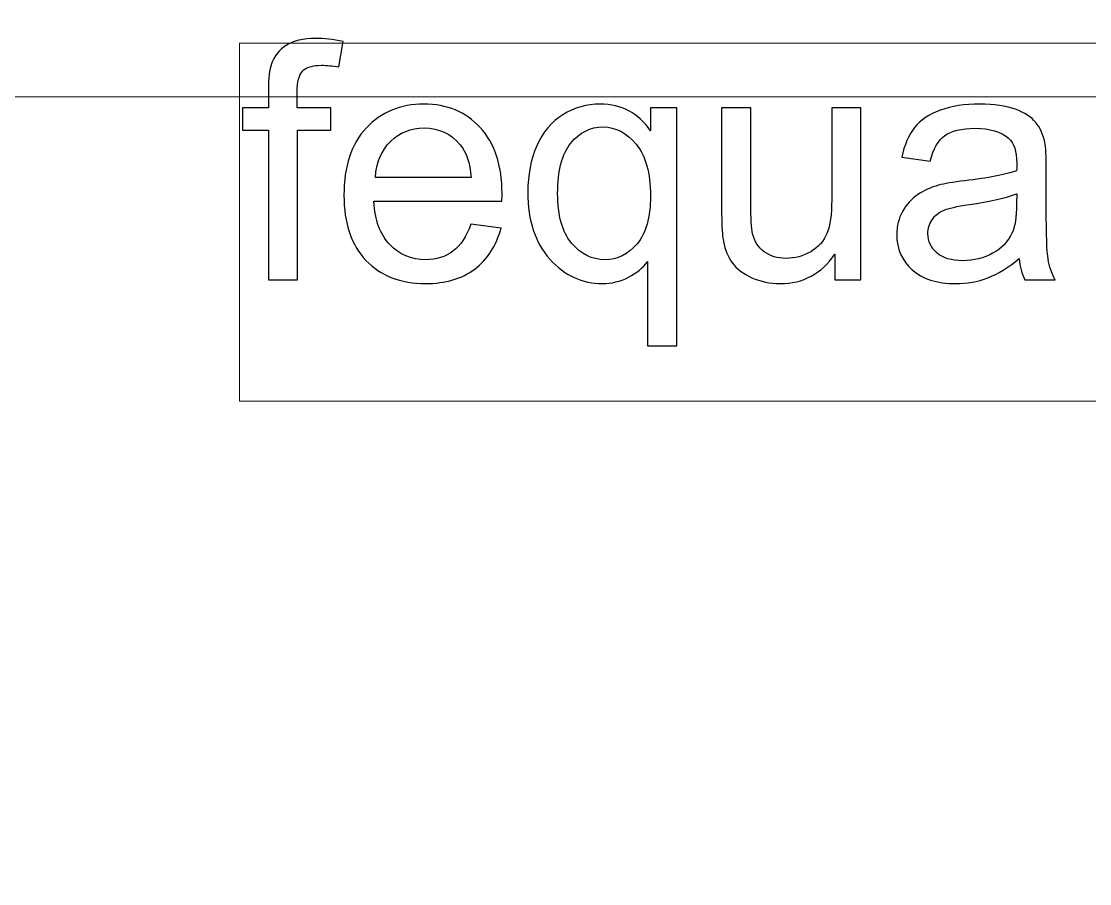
# Model space of a CAD drawing. Header units: centimetres. Extents: x -29.7 to 21.6, y -14.4 to 13.7.
# Drawn here: x -5.247 to -4.154, y 10.213 to 11.094 of the extents above; entities that cross this region are included whole.
import ezdxf

# ---------------------------------------------------------------- set-up
doc = ezdxf.new("R2010")
doc.units = ezdxf.units.CM
doc.header["$MEASUREMENT"] = 0
doc.layers.add('Layer 1', color=7, linetype='Continuous')

msp = doc.modelspace()

# ---------------------------------------------------------------- linework, layer by layer
at = {"layer": 'Layer 1', "color": 1, "lineweight": 9}
for points, knots in [([(-9.06641, 9.70732), (-9.06641, 9.70732), (-9.06641, 13.6953), (-9.06641, 13.6953), (-9.06641, 13.6953), (-9.06641, 13.6953), (0.90354, 13.6953), (0.90354, 13.6953), (0.90354, 13.6953), (0.90354, 13.6953), (0.90354, 9.70732), (0.90354, 9.70732)], [0, 0, 0, 0, 0.25, 0.25, 0.25, 0.25, 0.5, 0.5, 0.5, 0.5, 1, 1, 1, 1]), ([(-1.62536, 11.01684), (-1.62536, 11.01684), (-6.10101, 11.01684), (-6.10101, 11.01684), (-6.10101, 11.01684), (-6.10101, 11.01684), (-6.10101, 11.64086), (-6.10101, 11.64086), (-6.10101, 11.64086), (-6.10101, 11.64086), (-1.62536, 11.64086), (-1.62536, 11.64086), (-1.62536, 11.64086), (-1.62536, 11.64086), (-1.62536, 11.01684), (-1.62536, 11.01684)], [0, 0, 0, 0, 0.2, 0.2, 0.2, 0.2, 0.4, 0.4, 0.4, 0.4, 0.6, 0.6, 0.6, 0.6, 1, 1, 1, 1]), ([(-1.62536, 11.01684), (-1.62536, 11.01684), (-6.10101, 11.01684), (-6.10101, 11.01684), (-6.10101, 11.01684), (-6.10101, 11.01684), (-6.10101, 11.64086), (-6.10101, 11.64086), (-6.10101, 11.64086), (-6.10101, 11.64086), (-1.62536, 11.64086), (-1.62536, 11.64086), (-1.62536, 11.64086), (-1.62536, 11.64086), (-1.62536, 11.01684), (-1.62536, 11.01684)], [0, 0, 0, 0, 0.2, 0.2, 0.2, 0.2, 0.4, 0.4, 0.4, 0.4, 0.6, 0.6, 0.6, 0.6, 1, 1, 1, 1]), ([(-4.99402, 10.82982), (-4.99402, 10.82982), (-4.99402, 10.9827), (-4.99402, 10.9827), (-4.99402, 10.9827), (-4.99402, 10.9827), (-5.02046, 10.9827), (-5.02046, 10.9827), (-5.02046, 10.9827), (-5.02046, 10.9827), (-5.02046, 11.00575), (-5.02046, 11.00575), (-5.02046, 11.00575), (-5.02046, 11.00575), (-4.99402, 11.00575), (-4.99402, 11.00575), (-4.99402, 11.00575), (-4.99402, 11.00575), (-4.99402, 11.02439), (-4.99402, 11.02439), (-4.99402, 11.02439), (-4.99402, 11.0362), (-4.993, 11.04496), (-4.99091, 11.05067), (-4.99091, 11.05067), (-4.98803, 11.05835), (-4.98306, 11.06462), (-4.97583, 11.06942), (-4.97583, 11.06942), (-4.96865, 11.07422), (-4.95854, 11.0766), (-4.94554, 11.0766), (-4.94554, 11.0766), (-4.93713, 11.0766), (-4.92786, 11.07558), (-4.91769, 11.0736), (-4.91769, 11.0736), (-4.91769, 11.0736), (-4.92215, 11.0475), (-4.92215, 11.0475), (-4.92215, 11.0475), (-4.92837, 11.04858), (-4.93419, 11.04914), (-4.93973, 11.04914), (-4.93973, 11.04914), (-4.94876, 11.04914), (-4.95515, 11.04722), (-4.95893, 11.04338), (-4.95893, 11.04338), (-4.96266, 11.03954), (-4.96453, 11.03236), (-4.96453, 11.02185), (-4.96453, 11.02185), (-4.96453, 11.02185), (-4.96453, 11.00575), (-4.96453, 11.00575), (-4.96453, 11.00575), (-4.96453, 11.00575), (-4.93029, 11.00575), (-4.93029, 11.00575), (-4.93029, 11.00575), (-4.93029, 11.00575), (-4.93029, 10.9827), (-4.93029, 10.9827), (-4.93029, 10.9827), (-4.93029, 10.9827), (-4.96419, 10.9827), (-4.96419, 10.9827), (-4.96419, 10.9827), (-4.96419, 10.9827), (-4.96419, 10.82982), (-4.96419, 10.82982), (-4.96419, 10.82982), (-4.96419, 10.82982), (-4.99402, 10.82982), (-4.99402, 10.82982)], [0, 0, 0, 0, 0.05, 0.05, 0.05, 0.05, 0.1, 0.1, 0.1, 0.1, 0.15, 0.15, 0.15, 0.15, 0.2, 0.2, 0.2, 0.2, 0.25, 0.25, 0.25, 0.25, 0.3, 0.3, 0.3, 0.3, 0.35, 0.35, 0.35, 0.35, 0.4, 0.4, 0.4, 0.4, 0.45, 0.45, 0.45, 0.45, 0.5, 0.5, 0.5, 0.5, 0.55, 0.55, 0.55, 0.55, 0.6, 0.6, 0.6, 0.6, 0.65, 0.65, 0.65, 0.65, 0.7, 0.7, 0.7, 0.7, 0.75, 0.75, 0.75, 0.75, 0.8, 0.8, 0.8, 0.8, 0.85, 0.85, 0.85, 0.85, 0.9, 0.9, 0.9, 0.9, 1, 1, 1, 1]), ([(-3.042, 10.70609), (-3.042, 10.70609), (-5.0235, 10.70609), (-5.0235, 10.70609), (-5.0235, 10.70609), (-5.0235, 10.70609), (-5.0235, 11.07182), (-5.0235, 11.07182), (-5.0235, 11.07182), (-5.0235, 11.07182), (-3.042, 11.07182), (-3.042, 11.07182), (-3.042, 11.07182), (-3.042, 11.07182), (-3.042, 10.70609), (-3.042, 10.70609)], [0, 0, 0, 0, 0.2, 0.2, 0.2, 0.2, 0.4, 0.4, 0.4, 0.4, 0.6, 0.6, 0.6, 0.6, 1, 1, 1, 1]), ([(-3.042, 10.70609), (-3.042, 10.70609), (-5.0235, 10.70609), (-5.0235, 10.70609), (-5.0235, 10.70609), (-5.0235, 10.70609), (-5.0235, 11.07182), (-5.0235, 11.07182), (-5.0235, 11.07182), (-5.0235, 11.07182), (-3.042, 11.07182), (-3.042, 11.07182), (-3.042, 11.07182), (-3.042, 11.07182), (-3.042, 10.70609), (-3.042, 10.70609)], [0, 0, 0, 0, 0.2, 0.2, 0.2, 0.2, 0.4, 0.4, 0.4, 0.4, 0.6, 0.6, 0.6, 0.6, 1, 1, 1, 1]), ([(-4.78696, 10.88677), (-4.78696, 10.88677), (-4.75611, 10.8827), (-4.75611, 10.8827), (-4.75611, 10.8827), (-4.76091, 10.86479), (-4.7699, 10.85084), (-4.783, 10.84095), (-4.783, 10.84095), (-4.79611, 10.83106), (-4.81283, 10.82609), (-4.83323, 10.82609), (-4.83323, 10.82609), (-4.85888, 10.82609), (-4.87922, 10.834), (-4.89425, 10.84982), (-4.89425, 10.84982), (-4.90927, 10.86558), (-4.91679, 10.88779), (-4.91679, 10.91632), (-4.91679, 10.91632), (-4.91679, 10.94581), (-4.90922, 10.96875), (-4.89402, 10.98502), (-4.89402, 10.98502), (-4.87882, 11.00134), (-4.8591, 11.00948), (-4.83487, 11.00948), (-4.83487, 11.00948), (-4.81142, 11.00948), (-4.79227, 11.00151), (-4.77741, 10.98552), (-4.77741, 10.98552), (-4.76255, 10.96954), (-4.75509, 10.94705), (-4.75509, 10.91807), (-4.75509, 10.91807), (-4.75509, 10.91632), (-4.75515, 10.91366), (-4.75526, 10.91016), (-4.75526, 10.91016), (-4.75526, 10.91016), (-4.88628, 10.91016), (-4.88628, 10.91016), (-4.88628, 10.91016), (-4.88515, 10.89089), (-4.87973, 10.87609), (-4.8699, 10.86586), (-4.8699, 10.86586), (-4.86012, 10.85564), (-4.84786, 10.8505), (-4.83323, 10.8505), (-4.83323, 10.8505), (-4.82233, 10.8505), (-4.813, 10.85338), (-4.80532, 10.85914), (-4.80532, 10.85914), (-4.79758, 10.8649), (-4.79148, 10.87411), (-4.78696, 10.88677)], [0, 0, 0, 0, 0.0625, 0.0625, 0.0625, 0.0625, 0.125, 0.125, 0.125, 0.125, 0.1875, 0.1875, 0.1875, 0.1875, 0.25, 0.25, 0.25, 0.25, 0.3125, 0.3125, 0.3125, 0.3125, 0.375, 0.375, 0.375, 0.375, 0.4375, 0.4375, 0.4375, 0.4375, 0.5, 0.5, 0.5, 0.5, 0.5625, 0.5625, 0.5625, 0.5625, 0.625, 0.625, 0.625, 0.625, 0.6875, 0.6875, 0.6875, 0.6875, 0.75, 0.75, 0.75, 0.75, 0.8125, 0.8125, 0.8125, 0.8125, 0.875, 0.875, 0.875, 0.875, 1, 1, 1, 1]), ([(-4.60639, 10.76236), (-4.60639, 10.76236), (-4.60639, 10.84869), (-4.60639, 10.84869), (-4.60639, 10.84869), (-4.61103, 10.84219), (-4.61752, 10.83683), (-4.62583, 10.83253), (-4.62583, 10.83253), (-4.63413, 10.82824), (-4.643, 10.82609), (-4.65238, 10.82609), (-4.65238, 10.82609), (-4.67323, 10.82609), (-4.69114, 10.8344), (-4.70622, 10.85106), (-4.70622, 10.85106), (-4.72125, 10.86767), (-4.72877, 10.8905), (-4.72877, 10.91942), (-4.72877, 10.91942), (-4.72877, 10.93705), (-4.72572, 10.95287), (-4.71961, 10.96688), (-4.71961, 10.96688), (-4.71346, 10.98084), (-4.70459, 10.99146), (-4.69295, 10.99863), (-4.69295, 10.99863), (-4.68131, 11.00586), (-4.66854, 11.00948), (-4.65464, 11.00948), (-4.65464, 11.00948), (-4.63289, 11.00948), (-4.61583, 11.00038), (-4.60334, 10.98214), (-4.60334, 10.98214), (-4.60334, 10.98214), (-4.60334, 11.00575), (-4.60334, 11.00575), (-4.60334, 11.00575), (-4.60334, 11.00575), (-4.57656, 11.00575), (-4.57656, 11.00575), (-4.57656, 11.00575), (-4.57656, 11.00575), (-4.57656, 10.76236), (-4.57656, 10.76236), (-4.57656, 10.76236), (-4.57656, 10.76236), (-4.60639, 10.76236), (-4.60639, 10.76236)], [0, 0, 0, 0, 0.0714286, 0.0714286, 0.0714286, 0.0714286, 0.1428571, 0.1428571, 0.1428571, 0.1428571, 0.2142857, 0.2142857, 0.2142857, 0.2142857, 0.2857143, 0.2857143, 0.2857143, 0.2857143, 0.3571429, 0.3571429, 0.3571429, 0.3571429, 0.4285714, 0.4285714, 0.4285714, 0.4285714, 0.5, 0.5, 0.5, 0.5, 0.5714286, 0.5714286, 0.5714286, 0.5714286, 0.6428571, 0.6428571, 0.6428571, 0.6428571, 0.7142857, 0.7142857, 0.7142857, 0.7142857, 0.7857143, 0.7857143, 0.7857143, 0.7857143, 0.8571429, 0.8571429, 0.8571429, 0.8571429, 1, 1, 1, 1]), ([(-4.41498, 10.82982), (-4.41498, 10.82982), (-4.41498, 10.85598), (-4.41498, 10.85598), (-4.41498, 10.85598), (-4.42866, 10.83603), (-4.44719, 10.82609), (-4.47063, 10.82609), (-4.47063, 10.82609), (-4.48097, 10.82609), (-4.49063, 10.82807), (-4.49962, 10.83202), (-4.49962, 10.83202), (-4.5086, 10.83603), (-4.51526, 10.84101), (-4.51961, 10.84699), (-4.51961, 10.84699), (-4.52397, 10.85304), (-4.52702, 10.86038), (-4.52877, 10.86909), (-4.52877, 10.86909), (-4.52995, 10.87496), (-4.53058, 10.88423), (-4.53058, 10.89688), (-4.53058, 10.89688), (-4.53058, 10.89688), (-4.53058, 11.00575), (-4.53058, 11.00575), (-4.53058, 11.00575), (-4.53058, 11.00575), (-4.50075, 11.00575), (-4.50075, 11.00575), (-4.50075, 11.00575), (-4.50075, 11.00575), (-4.50075, 10.90841), (-4.50075, 10.90841), (-4.50075, 10.90841), (-4.50075, 10.89287), (-4.50012, 10.88236), (-4.49894, 10.87699), (-4.49894, 10.87699), (-4.49707, 10.86914), (-4.49312, 10.86304), (-4.48702, 10.85858), (-4.48702, 10.85858), (-4.48097, 10.85411), (-4.47351, 10.85185), (-4.46459, 10.85185), (-4.46459, 10.85185), (-4.45566, 10.85185), (-4.4473, 10.85411), (-4.4395, 10.85869), (-4.4395, 10.85869), (-4.43171, 10.86327), (-4.42617, 10.86954), (-4.42289, 10.87739), (-4.42289, 10.87739), (-4.41967, 10.88524), (-4.41803, 10.89671), (-4.41803, 10.91168), (-4.41803, 10.91168), (-4.41803, 10.91168), (-4.41803, 11.00575), (-4.41803, 11.00575), (-4.41803, 11.00575), (-4.41803, 11.00575), (-4.3882, 11.00575), (-4.3882, 11.00575), (-4.3882, 11.00575), (-4.3882, 11.00575), (-4.3882, 10.82982), (-4.3882, 10.82982), (-4.3882, 10.82982), (-4.3882, 10.82982), (-4.41498, 10.82982), (-4.41498, 10.82982)], [0, 0, 0, 0, 0.05, 0.05, 0.05, 0.05, 0.1, 0.1, 0.1, 0.1, 0.15, 0.15, 0.15, 0.15, 0.2, 0.2, 0.2, 0.2, 0.25, 0.25, 0.25, 0.25, 0.3, 0.3, 0.3, 0.3, 0.35, 0.35, 0.35, 0.35, 0.4, 0.4, 0.4, 0.4, 0.45, 0.45, 0.45, 0.45, 0.5, 0.5, 0.5, 0.5, 0.55, 0.55, 0.55, 0.55, 0.6, 0.6, 0.6, 0.6, 0.65, 0.65, 0.65, 0.65, 0.7, 0.7, 0.7, 0.7, 0.75, 0.75, 0.75, 0.75, 0.8, 0.8, 0.8, 0.8, 0.85, 0.85, 0.85, 0.85, 0.9, 0.9, 0.9, 0.9, 1, 1, 1, 1]), ([(-4.22645, 10.85185), (-4.23753, 10.84242), (-4.2482, 10.83581), (-4.25843, 10.83191), (-4.25843, 10.83191), (-4.26866, 10.82801), (-4.27962, 10.82609), (-4.29137, 10.82609), (-4.29137, 10.82609), (-4.31069, 10.82609), (-4.32555, 10.83078), (-4.33594, 10.84022), (-4.33594, 10.84022), (-4.34634, 10.84959), (-4.35154, 10.86163), (-4.35154, 10.87626), (-4.35154, 10.87626), (-4.35154, 10.88485), (-4.34956, 10.8927), (-4.34566, 10.89982), (-4.34566, 10.89982), (-4.34171, 10.90694), (-4.33657, 10.91259), (-4.33024, 10.91688), (-4.33024, 10.91688), (-4.32385, 10.92118), (-4.31673, 10.92445), (-4.30877, 10.92666), (-4.30877, 10.92666), (-4.30289, 10.92818), (-4.29402, 10.92965), (-4.28222, 10.93112), (-4.28222, 10.93112), (-4.25815, 10.93394), (-4.24035, 10.93739), (-4.229, 10.94134), (-4.229, 10.94134), (-4.22888, 10.94541), (-4.22883, 10.94801), (-4.22883, 10.94908), (-4.22883, 10.94908), (-4.22883, 10.96117), (-4.23165, 10.96971), (-4.2373, 10.97468), (-4.2373, 10.97468), (-4.24493, 10.9814), (-4.25628, 10.98473), (-4.27131, 10.98473), (-4.27131, 10.98473), (-4.28538, 10.98473), (-4.29577, 10.98225), (-4.30244, 10.97733), (-4.30244, 10.97733), (-4.30916, 10.97242), (-4.31408, 10.96372), (-4.3173, 10.95117), (-4.3173, 10.95117), (-4.3173, 10.95117), (-4.34645, 10.95524), (-4.34645, 10.95524), (-4.34645, 10.95524), (-4.3438, 10.96773), (-4.33945, 10.97784), (-4.33334, 10.98552), (-4.33334, 10.98552), (-4.32724, 10.99321), (-4.31843, 10.99908), (-4.3069, 11.00326), (-4.3069, 11.00326), (-4.29544, 11.00739), (-4.28205, 11.00948), (-4.2669, 11.00948), (-4.2669, 11.00948), (-4.25188, 11.00948), (-4.23962, 11.00773), (-4.23018, 11.00417), (-4.23018, 11.00417), (-4.2208, 11.00061), (-4.21385, 10.9962), (-4.20945, 10.99084), (-4.20945, 10.99084), (-4.20504, 10.98547), (-4.20193, 10.97869), (-4.20013, 10.9705), (-4.20013, 10.9705), (-4.19917, 10.96541), (-4.19866, 10.95626), (-4.19866, 10.9431), (-4.19866, 10.9431), (-4.19866, 10.9431), (-4.19866, 10.90355), (-4.19866, 10.90355), (-4.19866, 10.90355), (-4.19866, 10.87592), (-4.19804, 10.85846), (-4.19679, 10.85106), (-4.19679, 10.85106), (-4.19561, 10.84366), (-4.19312, 10.8366), (-4.1895, 10.82982), (-4.1895, 10.82982), (-4.1895, 10.82982), (-4.22069, 10.82982), (-4.22069, 10.82982), (-4.22069, 10.82982), (-4.22368, 10.83609), (-4.22561, 10.84344), (-4.22645, 10.85185)], [0, 0, 0, 0, 0.0357143, 0.0357143, 0.0357143, 0.0357143, 0.0714286, 0.0714286, 0.0714286, 0.0714286, 0.1071429, 0.1071429, 0.1071429, 0.1071429, 0.1428571, 0.1428571, 0.1428571, 0.1428571, 0.1785714, 0.1785714, 0.1785714, 0.1785714, 0.2142857, 0.2142857, 0.2142857, 0.2142857, 0.25, 0.25, 0.25, 0.25, 0.2857143, 0.2857143, 0.2857143, 0.2857143, 0.3214286, 0.3214286, 0.3214286, 0.3214286, 0.3571429, 0.3571429, 0.3571429, 0.3571429, 0.3928571, 0.3928571, 0.3928571, 0.3928571, 0.4285714, 0.4285714, 0.4285714, 0.4285714, 0.4642857, 0.4642857, 0.4642857, 0.4642857, 0.5, 0.5, 0.5, 0.5, 0.5357143, 0.5357143, 0.5357143, 0.5357143, 0.5714286, 0.5714286, 0.5714286, 0.5714286, 0.6071429, 0.6071429, 0.6071429, 0.6071429, 0.6428571, 0.6428571, 0.6428571, 0.6428571, 0.6785714, 0.6785714, 0.6785714, 0.6785714, 0.7142857, 0.7142857, 0.7142857, 0.7142857, 0.75, 0.75, 0.75, 0.75, 0.7857143, 0.7857143, 0.7857143, 0.7857143, 0.8214286, 0.8214286, 0.8214286, 0.8214286, 0.8571429, 0.8571429, 0.8571429, 0.8571429, 0.8928571, 0.8928571, 0.8928571, 0.8928571, 0.9285714, 0.9285714, 0.9285714, 0.9285714, 1, 1, 1, 1]), ([(-4.88458, 10.93456), (-4.88458, 10.93456), (-4.78662, 10.93456), (-4.78662, 10.93456), (-4.78662, 10.93456), (-4.78792, 10.94937), (-4.7917, 10.96044), (-4.79786, 10.96784), (-4.79786, 10.96784), (-4.8073, 10.97931), (-4.81961, 10.98507), (-4.8347, 10.98507), (-4.8347, 10.98507), (-4.84837, 10.98507), (-4.85984, 10.9805), (-4.86916, 10.97134), (-4.86916, 10.97134), (-4.87843, 10.96219), (-4.88357, 10.94993), (-4.88458, 10.93456)], [0, 0, 0, 0, 0.1666667, 0.1666667, 0.1666667, 0.1666667, 0.3333333, 0.3333333, 0.3333333, 0.3333333, 0.5, 0.5, 0.5, 0.5, 0.6666667, 0.6666667, 0.6666667, 0.6666667, 1, 1, 1, 1]), ([(-4.69826, 10.91829), (-4.69826, 10.8957), (-4.69351, 10.87875), (-4.68402, 10.86745), (-4.68402, 10.86745), (-4.67453, 10.85615), (-4.66317, 10.8505), (-4.6499, 10.8505), (-4.6499, 10.8505), (-4.63719, 10.8505), (-4.62628, 10.85586), (-4.61707, 10.8666), (-4.61707, 10.8666), (-4.60792, 10.87739), (-4.60334, 10.89372), (-4.60334, 10.91564), (-4.60334, 10.91564), (-4.60334, 10.93903), (-4.6082, 10.9566), (-4.61786, 10.96841), (-4.61786, 10.96841), (-4.62752, 10.98021), (-4.63882, 10.98609), (-4.65187, 10.98609), (-4.65187, 10.98609), (-4.66481, 10.98609), (-4.67577, 10.98061), (-4.68476, 10.96965), (-4.68476, 10.96965), (-4.69374, 10.95869), (-4.69826, 10.94157), (-4.69826, 10.91829)], [0, 0, 0, 0, 0.1111111, 0.1111111, 0.1111111, 0.1111111, 0.2222222, 0.2222222, 0.2222222, 0.2222222, 0.3333333, 0.3333333, 0.3333333, 0.3333333, 0.4444444, 0.4444444, 0.4444444, 0.4444444, 0.5555556, 0.5555556, 0.5555556, 0.5555556, 0.6666667, 0.6666667, 0.6666667, 0.6666667, 0.7777778, 0.7777778, 0.7777778, 0.7777778, 1, 1, 1, 1]), ([(-4.22883, 10.91795), (-4.23967, 10.91355), (-4.25594, 10.90982), (-4.27764, 10.90677), (-4.27764, 10.90677), (-4.28996, 10.90502), (-4.29866, 10.90304), (-4.30374, 10.90084), (-4.30374, 10.90084), (-4.30883, 10.89863), (-4.31272, 10.89541), (-4.31549, 10.89123), (-4.31549, 10.89123), (-4.31826, 10.88699), (-4.31967, 10.88231), (-4.31967, 10.87711), (-4.31967, 10.87711), (-4.31967, 10.86925), (-4.31668, 10.86264), (-4.31063, 10.85739), (-4.31063, 10.85739), (-4.30459, 10.85214), (-4.29577, 10.84948), (-4.28419, 10.84948), (-4.28419, 10.84948), (-4.27272, 10.84948), (-4.2625, 10.85197), (-4.25352, 10.85699), (-4.25352, 10.85699), (-4.24459, 10.86197), (-4.23798, 10.8688), (-4.2338, 10.87745), (-4.2338, 10.87745), (-4.23058, 10.88417), (-4.229, 10.89406), (-4.229, 10.90711), (-4.229, 10.90711), (-4.229, 10.90711), (-4.22883, 10.91795), (-4.22883, 10.91795)], [0, 0, 0, 0, 0.0909091, 0.0909091, 0.0909091, 0.0909091, 0.1818182, 0.1818182, 0.1818182, 0.1818182, 0.2727273, 0.2727273, 0.2727273, 0.2727273, 0.3636364, 0.3636364, 0.3636364, 0.3636364, 0.4545455, 0.4545455, 0.4545455, 0.4545455, 0.5454545, 0.5454545, 0.5454545, 0.5454545, 0.6363636, 0.6363636, 0.6363636, 0.6363636, 0.7272727, 0.7272727, 0.7272727, 0.7272727, 0.8181818, 0.8181818, 0.8181818, 0.8181818, 1, 1, 1, 1])]:
    msp.add_open_spline(points, degree=3, knots=knots, dxfattribs=at)
at = {"layer": 'Layer 1', "color": 250}
for points, knots in [([(-4.99402, 10.82982), (-4.99402, 10.82982), (-4.99402, 10.9827), (-4.99402, 10.9827), (-4.99402, 10.9827), (-4.99402, 10.9827), (-5.02046, 10.9827), (-5.02046, 10.9827), (-5.02046, 10.9827), (-5.02046, 10.9827), (-5.02046, 11.00575), (-5.02046, 11.00575), (-5.02046, 11.00575), (-5.02046, 11.00575), (-4.99402, 11.00575), (-4.99402, 11.00575), (-4.99402, 11.00575), (-4.99402, 11.00575), (-4.99402, 11.02439), (-4.99402, 11.02439), (-4.99402, 11.02439), (-4.99402, 11.0362), (-4.993, 11.04496), (-4.99091, 11.05067), (-4.99091, 11.05067), (-4.98803, 11.05835), (-4.98306, 11.06462), (-4.97583, 11.06942), (-4.97583, 11.06942), (-4.96865, 11.07422), (-4.95854, 11.0766), (-4.94554, 11.0766), (-4.94554, 11.0766), (-4.93713, 11.0766), (-4.92786, 11.07558), (-4.91769, 11.0736), (-4.91769, 11.0736), (-4.91769, 11.0736), (-4.92215, 11.0475), (-4.92215, 11.0475), (-4.92215, 11.0475), (-4.92837, 11.04858), (-4.93419, 11.04914), (-4.93973, 11.04914), (-4.93973, 11.04914), (-4.94876, 11.04914), (-4.95515, 11.04722), (-4.95893, 11.04338), (-4.95893, 11.04338), (-4.96266, 11.03954), (-4.96453, 11.03236), (-4.96453, 11.02185), (-4.96453, 11.02185), (-4.96453, 11.02185), (-4.96453, 11.00575), (-4.96453, 11.00575), (-4.96453, 11.00575), (-4.96453, 11.00575), (-4.93029, 11.00575), (-4.93029, 11.00575), (-4.93029, 11.00575), (-4.93029, 11.00575), (-4.93029, 10.9827), (-4.93029, 10.9827), (-4.93029, 10.9827), (-4.93029, 10.9827), (-4.96419, 10.9827), (-4.96419, 10.9827), (-4.96419, 10.9827), (-4.96419, 10.9827), (-4.96419, 10.82982), (-4.96419, 10.82982), (-4.96419, 10.82982), (-4.96419, 10.82982), (-4.99402, 10.82982), (-4.99402, 10.82982)], [0, 0, 0, 0, 0.05, 0.05, 0.05, 0.05, 0.1, 0.1, 0.1, 0.1, 0.15, 0.15, 0.15, 0.15, 0.2, 0.2, 0.2, 0.2, 0.25, 0.25, 0.25, 0.25, 0.3, 0.3, 0.3, 0.3, 0.35, 0.35, 0.35, 0.35, 0.4, 0.4, 0.4, 0.4, 0.45, 0.45, 0.45, 0.45, 0.5, 0.5, 0.5, 0.5, 0.55, 0.55, 0.55, 0.55, 0.6, 0.6, 0.6, 0.6, 0.65, 0.65, 0.65, 0.65, 0.7, 0.7, 0.7, 0.7, 0.75, 0.75, 0.75, 0.75, 0.8, 0.8, 0.8, 0.8, 0.85, 0.85, 0.85, 0.85, 0.9, 0.9, 0.9, 0.9, 1, 1, 1, 1]), ([(-4.78696, 10.88677), (-4.78696, 10.88677), (-4.75611, 10.8827), (-4.75611, 10.8827), (-4.75611, 10.8827), (-4.76091, 10.86479), (-4.7699, 10.85084), (-4.783, 10.84095), (-4.783, 10.84095), (-4.79611, 10.83106), (-4.81283, 10.82609), (-4.83323, 10.82609), (-4.83323, 10.82609), (-4.85888, 10.82609), (-4.87922, 10.834), (-4.89425, 10.84982), (-4.89425, 10.84982), (-4.90927, 10.86558), (-4.91679, 10.88779), (-4.91679, 10.91632), (-4.91679, 10.91632), (-4.91679, 10.94581), (-4.90922, 10.96875), (-4.89402, 10.98502), (-4.89402, 10.98502), (-4.87882, 11.00134), (-4.8591, 11.00948), (-4.83487, 11.00948), (-4.83487, 11.00948), (-4.81142, 11.00948), (-4.79227, 11.00151), (-4.77741, 10.98552), (-4.77741, 10.98552), (-4.76255, 10.96954), (-4.75509, 10.94705), (-4.75509, 10.91807), (-4.75509, 10.91807), (-4.75509, 10.91632), (-4.75515, 10.91366), (-4.75526, 10.91016), (-4.75526, 10.91016), (-4.75526, 10.91016), (-4.88628, 10.91016), (-4.88628, 10.91016), (-4.88628, 10.91016), (-4.88515, 10.89089), (-4.87973, 10.87609), (-4.8699, 10.86586), (-4.8699, 10.86586), (-4.86012, 10.85564), (-4.84786, 10.8505), (-4.83323, 10.8505), (-4.83323, 10.8505), (-4.82233, 10.8505), (-4.813, 10.85338), (-4.80532, 10.85914), (-4.80532, 10.85914), (-4.79758, 10.8649), (-4.79148, 10.87411), (-4.78696, 10.88677)], [0, 0, 0, 0, 0.0625, 0.0625, 0.0625, 0.0625, 0.125, 0.125, 0.125, 0.125, 0.1875, 0.1875, 0.1875, 0.1875, 0.25, 0.25, 0.25, 0.25, 0.3125, 0.3125, 0.3125, 0.3125, 0.375, 0.375, 0.375, 0.375, 0.4375, 0.4375, 0.4375, 0.4375, 0.5, 0.5, 0.5, 0.5, 0.5625, 0.5625, 0.5625, 0.5625, 0.625, 0.625, 0.625, 0.625, 0.6875, 0.6875, 0.6875, 0.6875, 0.75, 0.75, 0.75, 0.75, 0.8125, 0.8125, 0.8125, 0.8125, 0.875, 0.875, 0.875, 0.875, 1, 1, 1, 1]), ([(-4.60639, 10.76236), (-4.60639, 10.76236), (-4.60639, 10.84869), (-4.60639, 10.84869), (-4.60639, 10.84869), (-4.61103, 10.84219), (-4.61752, 10.83683), (-4.62583, 10.83253), (-4.62583, 10.83253), (-4.63413, 10.82824), (-4.643, 10.82609), (-4.65238, 10.82609), (-4.65238, 10.82609), (-4.67323, 10.82609), (-4.69114, 10.8344), (-4.70622, 10.85106), (-4.70622, 10.85106), (-4.72125, 10.86767), (-4.72877, 10.8905), (-4.72877, 10.91942), (-4.72877, 10.91942), (-4.72877, 10.93705), (-4.72572, 10.95287), (-4.71961, 10.96688), (-4.71961, 10.96688), (-4.71346, 10.98084), (-4.70459, 10.99146), (-4.69295, 10.99863), (-4.69295, 10.99863), (-4.68131, 11.00586), (-4.66854, 11.00948), (-4.65464, 11.00948), (-4.65464, 11.00948), (-4.63289, 11.00948), (-4.61583, 11.00038), (-4.60334, 10.98214), (-4.60334, 10.98214), (-4.60334, 10.98214), (-4.60334, 11.00575), (-4.60334, 11.00575), (-4.60334, 11.00575), (-4.60334, 11.00575), (-4.57656, 11.00575), (-4.57656, 11.00575), (-4.57656, 11.00575), (-4.57656, 11.00575), (-4.57656, 10.76236), (-4.57656, 10.76236), (-4.57656, 10.76236), (-4.57656, 10.76236), (-4.60639, 10.76236), (-4.60639, 10.76236)], [0, 0, 0, 0, 0.0714286, 0.0714286, 0.0714286, 0.0714286, 0.1428571, 0.1428571, 0.1428571, 0.1428571, 0.2142857, 0.2142857, 0.2142857, 0.2142857, 0.2857143, 0.2857143, 0.2857143, 0.2857143, 0.3571429, 0.3571429, 0.3571429, 0.3571429, 0.4285714, 0.4285714, 0.4285714, 0.4285714, 0.5, 0.5, 0.5, 0.5, 0.5714286, 0.5714286, 0.5714286, 0.5714286, 0.6428571, 0.6428571, 0.6428571, 0.6428571, 0.7142857, 0.7142857, 0.7142857, 0.7142857, 0.7857143, 0.7857143, 0.7857143, 0.7857143, 0.8571429, 0.8571429, 0.8571429, 0.8571429, 1, 1, 1, 1]), ([(-4.41498, 10.82982), (-4.41498, 10.82982), (-4.41498, 10.85598), (-4.41498, 10.85598), (-4.41498, 10.85598), (-4.42866, 10.83603), (-4.44719, 10.82609), (-4.47063, 10.82609), (-4.47063, 10.82609), (-4.48097, 10.82609), (-4.49063, 10.82807), (-4.49962, 10.83202), (-4.49962, 10.83202), (-4.5086, 10.83603), (-4.51526, 10.84101), (-4.51961, 10.84699), (-4.51961, 10.84699), (-4.52397, 10.85304), (-4.52702, 10.86038), (-4.52877, 10.86909), (-4.52877, 10.86909), (-4.52995, 10.87496), (-4.53058, 10.88423), (-4.53058, 10.89688), (-4.53058, 10.89688), (-4.53058, 10.89688), (-4.53058, 11.00575), (-4.53058, 11.00575), (-4.53058, 11.00575), (-4.53058, 11.00575), (-4.50075, 11.00575), (-4.50075, 11.00575), (-4.50075, 11.00575), (-4.50075, 11.00575), (-4.50075, 10.90841), (-4.50075, 10.90841), (-4.50075, 10.90841), (-4.50075, 10.89287), (-4.50012, 10.88236), (-4.49894, 10.87699), (-4.49894, 10.87699), (-4.49707, 10.86914), (-4.49312, 10.86304), (-4.48702, 10.85858), (-4.48702, 10.85858), (-4.48097, 10.85411), (-4.47351, 10.85185), (-4.46459, 10.85185), (-4.46459, 10.85185), (-4.45566, 10.85185), (-4.4473, 10.85411), (-4.4395, 10.85869), (-4.4395, 10.85869), (-4.43171, 10.86327), (-4.42617, 10.86954), (-4.42289, 10.87739), (-4.42289, 10.87739), (-4.41967, 10.88524), (-4.41803, 10.89671), (-4.41803, 10.91168), (-4.41803, 10.91168), (-4.41803, 10.91168), (-4.41803, 11.00575), (-4.41803, 11.00575), (-4.41803, 11.00575), (-4.41803, 11.00575), (-4.3882, 11.00575), (-4.3882, 11.00575), (-4.3882, 11.00575), (-4.3882, 11.00575), (-4.3882, 10.82982), (-4.3882, 10.82982), (-4.3882, 10.82982), (-4.3882, 10.82982), (-4.41498, 10.82982), (-4.41498, 10.82982)], [0, 0, 0, 0, 0.05, 0.05, 0.05, 0.05, 0.1, 0.1, 0.1, 0.1, 0.15, 0.15, 0.15, 0.15, 0.2, 0.2, 0.2, 0.2, 0.25, 0.25, 0.25, 0.25, 0.3, 0.3, 0.3, 0.3, 0.35, 0.35, 0.35, 0.35, 0.4, 0.4, 0.4, 0.4, 0.45, 0.45, 0.45, 0.45, 0.5, 0.5, 0.5, 0.5, 0.55, 0.55, 0.55, 0.55, 0.6, 0.6, 0.6, 0.6, 0.65, 0.65, 0.65, 0.65, 0.7, 0.7, 0.7, 0.7, 0.75, 0.75, 0.75, 0.75, 0.8, 0.8, 0.8, 0.8, 0.85, 0.85, 0.85, 0.85, 0.9, 0.9, 0.9, 0.9, 1, 1, 1, 1]), ([(-4.22645, 10.85185), (-4.23753, 10.84242), (-4.2482, 10.83581), (-4.25843, 10.83191), (-4.25843, 10.83191), (-4.26866, 10.82801), (-4.27962, 10.82609), (-4.29137, 10.82609), (-4.29137, 10.82609), (-4.31069, 10.82609), (-4.32555, 10.83078), (-4.33594, 10.84022), (-4.33594, 10.84022), (-4.34634, 10.84959), (-4.35154, 10.86163), (-4.35154, 10.87626), (-4.35154, 10.87626), (-4.35154, 10.88485), (-4.34956, 10.8927), (-4.34566, 10.89982), (-4.34566, 10.89982), (-4.34171, 10.90694), (-4.33657, 10.91259), (-4.33024, 10.91688), (-4.33024, 10.91688), (-4.32385, 10.92118), (-4.31673, 10.92445), (-4.30877, 10.92666), (-4.30877, 10.92666), (-4.30289, 10.92818), (-4.29402, 10.92965), (-4.28222, 10.93112), (-4.28222, 10.93112), (-4.25815, 10.93394), (-4.24035, 10.93739), (-4.229, 10.94134), (-4.229, 10.94134), (-4.22888, 10.94541), (-4.22883, 10.94801), (-4.22883, 10.94908), (-4.22883, 10.94908), (-4.22883, 10.96117), (-4.23165, 10.96971), (-4.2373, 10.97468), (-4.2373, 10.97468), (-4.24493, 10.9814), (-4.25628, 10.98473), (-4.27131, 10.98473), (-4.27131, 10.98473), (-4.28538, 10.98473), (-4.29577, 10.98225), (-4.30244, 10.97733), (-4.30244, 10.97733), (-4.30916, 10.97242), (-4.31408, 10.96372), (-4.3173, 10.95117), (-4.3173, 10.95117), (-4.3173, 10.95117), (-4.34645, 10.95524), (-4.34645, 10.95524), (-4.34645, 10.95524), (-4.3438, 10.96773), (-4.33945, 10.97784), (-4.33334, 10.98552), (-4.33334, 10.98552), (-4.32724, 10.99321), (-4.31843, 10.99908), (-4.3069, 11.00326), (-4.3069, 11.00326), (-4.29544, 11.00739), (-4.28205, 11.00948), (-4.2669, 11.00948), (-4.2669, 11.00948), (-4.25188, 11.00948), (-4.23962, 11.00773), (-4.23018, 11.00417), (-4.23018, 11.00417), (-4.2208, 11.00061), (-4.21385, 10.9962), (-4.20945, 10.99084), (-4.20945, 10.99084), (-4.20504, 10.98547), (-4.20193, 10.97869), (-4.20013, 10.9705), (-4.20013, 10.9705), (-4.19917, 10.96541), (-4.19866, 10.95626), (-4.19866, 10.9431), (-4.19866, 10.9431), (-4.19866, 10.9431), (-4.19866, 10.90355), (-4.19866, 10.90355), (-4.19866, 10.90355), (-4.19866, 10.87592), (-4.19804, 10.85846), (-4.19679, 10.85106), (-4.19679, 10.85106), (-4.19561, 10.84366), (-4.19312, 10.8366), (-4.1895, 10.82982), (-4.1895, 10.82982), (-4.1895, 10.82982), (-4.22069, 10.82982), (-4.22069, 10.82982), (-4.22069, 10.82982), (-4.22368, 10.83609), (-4.22561, 10.84344), (-4.22645, 10.85185)], [0, 0, 0, 0, 0.0357143, 0.0357143, 0.0357143, 0.0357143, 0.0714286, 0.0714286, 0.0714286, 0.0714286, 0.1071429, 0.1071429, 0.1071429, 0.1071429, 0.1428571, 0.1428571, 0.1428571, 0.1428571, 0.1785714, 0.1785714, 0.1785714, 0.1785714, 0.2142857, 0.2142857, 0.2142857, 0.2142857, 0.25, 0.25, 0.25, 0.25, 0.2857143, 0.2857143, 0.2857143, 0.2857143, 0.3214286, 0.3214286, 0.3214286, 0.3214286, 0.3571429, 0.3571429, 0.3571429, 0.3571429, 0.3928571, 0.3928571, 0.3928571, 0.3928571, 0.4285714, 0.4285714, 0.4285714, 0.4285714, 0.4642857, 0.4642857, 0.4642857, 0.4642857, 0.5, 0.5, 0.5, 0.5, 0.5357143, 0.5357143, 0.5357143, 0.5357143, 0.5714286, 0.5714286, 0.5714286, 0.5714286, 0.6071429, 0.6071429, 0.6071429, 0.6071429, 0.6428571, 0.6428571, 0.6428571, 0.6428571, 0.6785714, 0.6785714, 0.6785714, 0.6785714, 0.7142857, 0.7142857, 0.7142857, 0.7142857, 0.75, 0.75, 0.75, 0.75, 0.7857143, 0.7857143, 0.7857143, 0.7857143, 0.8214286, 0.8214286, 0.8214286, 0.8214286, 0.8571429, 0.8571429, 0.8571429, 0.8571429, 0.8928571, 0.8928571, 0.8928571, 0.8928571, 0.9285714, 0.9285714, 0.9285714, 0.9285714, 1, 1, 1, 1]), ([(-4.88458, 10.93456), (-4.88458, 10.93456), (-4.78662, 10.93456), (-4.78662, 10.93456), (-4.78662, 10.93456), (-4.78792, 10.94937), (-4.7917, 10.96044), (-4.79786, 10.96784), (-4.79786, 10.96784), (-4.8073, 10.97931), (-4.81961, 10.98507), (-4.8347, 10.98507), (-4.8347, 10.98507), (-4.84837, 10.98507), (-4.85984, 10.9805), (-4.86916, 10.97134), (-4.86916, 10.97134), (-4.87843, 10.96219), (-4.88357, 10.94993), (-4.88458, 10.93456)], [0, 0, 0, 0, 0.1666667, 0.1666667, 0.1666667, 0.1666667, 0.3333333, 0.3333333, 0.3333333, 0.3333333, 0.5, 0.5, 0.5, 0.5, 0.6666667, 0.6666667, 0.6666667, 0.6666667, 1, 1, 1, 1]), ([(-4.69826, 10.91829), (-4.69826, 10.8957), (-4.69351, 10.87875), (-4.68402, 10.86745), (-4.68402, 10.86745), (-4.67453, 10.85615), (-4.66317, 10.8505), (-4.6499, 10.8505), (-4.6499, 10.8505), (-4.63719, 10.8505), (-4.62628, 10.85586), (-4.61707, 10.8666), (-4.61707, 10.8666), (-4.60792, 10.87739), (-4.60334, 10.89372), (-4.60334, 10.91564), (-4.60334, 10.91564), (-4.60334, 10.93903), (-4.6082, 10.9566), (-4.61786, 10.96841), (-4.61786, 10.96841), (-4.62752, 10.98021), (-4.63882, 10.98609), (-4.65187, 10.98609), (-4.65187, 10.98609), (-4.66481, 10.98609), (-4.67577, 10.98061), (-4.68476, 10.96965), (-4.68476, 10.96965), (-4.69374, 10.95869), (-4.69826, 10.94157), (-4.69826, 10.91829)], [0, 0, 0, 0, 0.1111111, 0.1111111, 0.1111111, 0.1111111, 0.2222222, 0.2222222, 0.2222222, 0.2222222, 0.3333333, 0.3333333, 0.3333333, 0.3333333, 0.4444444, 0.4444444, 0.4444444, 0.4444444, 0.5555556, 0.5555556, 0.5555556, 0.5555556, 0.6666667, 0.6666667, 0.6666667, 0.6666667, 0.7777778, 0.7777778, 0.7777778, 0.7777778, 1, 1, 1, 1]), ([(-4.22883, 10.91795), (-4.23967, 10.91355), (-4.25594, 10.90982), (-4.27764, 10.90677), (-4.27764, 10.90677), (-4.28996, 10.90502), (-4.29866, 10.90304), (-4.30374, 10.90084), (-4.30374, 10.90084), (-4.30883, 10.89863), (-4.31272, 10.89541), (-4.31549, 10.89123), (-4.31549, 10.89123), (-4.31826, 10.88699), (-4.31967, 10.88231), (-4.31967, 10.87711), (-4.31967, 10.87711), (-4.31967, 10.86925), (-4.31668, 10.86264), (-4.31063, 10.85739), (-4.31063, 10.85739), (-4.30459, 10.85214), (-4.29577, 10.84948), (-4.28419, 10.84948), (-4.28419, 10.84948), (-4.27272, 10.84948), (-4.2625, 10.85197), (-4.25352, 10.85699), (-4.25352, 10.85699), (-4.24459, 10.86197), (-4.23798, 10.8688), (-4.2338, 10.87745), (-4.2338, 10.87745), (-4.23058, 10.88417), (-4.229, 10.89406), (-4.229, 10.90711), (-4.229, 10.90711), (-4.229, 10.90711), (-4.22883, 10.91795), (-4.22883, 10.91795)], [0, 0, 0, 0, 0.0909091, 0.0909091, 0.0909091, 0.0909091, 0.1818182, 0.1818182, 0.1818182, 0.1818182, 0.2727273, 0.2727273, 0.2727273, 0.2727273, 0.3636364, 0.3636364, 0.3636364, 0.3636364, 0.4545455, 0.4545455, 0.4545455, 0.4545455, 0.5454545, 0.5454545, 0.5454545, 0.5454545, 0.6363636, 0.6363636, 0.6363636, 0.6363636, 0.7272727, 0.7272727, 0.7272727, 0.7272727, 0.8181818, 0.8181818, 0.8181818, 0.8181818, 1, 1, 1, 1])]:
    msp.add_open_spline(points, degree=3, knots=knots, dxfattribs=at)

doc.saveas('drawing.dxf')
